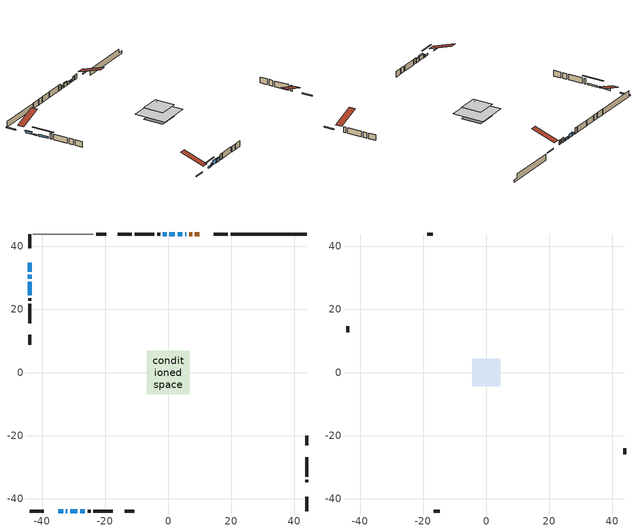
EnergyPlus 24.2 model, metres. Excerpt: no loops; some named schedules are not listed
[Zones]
conditioned space
 floor othersidecoefficients (Floor1 construction): -2.79,-2.79 -2.79,2.79 2.79,2.79 2.79,-2.79 z1.68
 floor adiabatic (AdiabaticFloorConstruction): -6.86,-6.86 -6.86,6.86 6.86,6.86 6.86,-6.86 z1.68
 floor foundation (Slab1 construction): -4.36,-4.36 -4.36,4.36 4.36,4.36 4.36,-4.36 z-0.91
 wall outside (RimJoist1 construction): 18.93,43.94 14.42,43.94 / -43.94,-43.94 -39.42,-43.94 / -43.94,43.94 -43.94,39.42 / 43.94,-43.94 43.94,-39.42 z1.68:1.98
 wall outside (AdiabaticWallConstruction 1): 9.83,43.94 8.48,43.94 z1.68:3.71
 wall outside (AdiabaticWallConstruction): 5.71,43.94 5.32,43.94 / -32.46,-43.94 -32.07,-43.94 z1.68:2.9; -43.94,34.84 -43.94,31.94 / -0.54,43.94 -1.68,43.94 z1.68:2.54; -43.94,31.01 -43.94,29.79 z1.68:1.93; -34.84,-43.94 -33.39,-43.94 / -43.94,28.86 -43.94,24.52 z1.68:2.37; 4.39,43.94 2.99,43.94 z1.68:2.44; 2.07,43.94 0.39,43.94 / -27.93,-43.94 -26.48,-43.94 z1.68:3.18; -31.14,-43.94 -28.85,-43.94 z1.68:3.41
 wall outside (Wall1 construction): -2.61,43.94 -3.5,43.94 / -25.55,-43.94 -24.66,-43.94 / -43.94,23.59 -43.94,22.7 / 43.94,-34.84 43.94,-33.94 z1.68:4.12
 wall outside (Wall2 construction): -4.43,43.94 -10.63,43.94 / -23.73,-43.94 -17.53,-43.94 / -43.94,21.77 -43.94,15.57 / 43.94,-33.02 43.94,-26.82 z1.68:4.12
 wall outside (Wall6 construction): -19.65,43.94 -22.81,43.94 / -13.87,-43.94 -10.71,-43.94 / -43.94,11.91 -43.94,8.75 / 43.94,-23.15 43.94,-20 z1.68:4.12
 wall foundation (FoundationWall1 construction): 19.86,43.94,-0.91 19.86,43.94,1.68 41.53,43.94,1.68 41.53,43.94,0.03 43.94,43.94,0.03 43.94,43.94,-0.91
 wall othersidecoefficients (AdiabaticWallConstruction 1): 7.55,43.94 6.64,43.94 z1.68:3.71
 wall othersidecoefficients (Wall3 construction): -11.56,43.94 -15.98,43.94 z1.68:4.12
 wall adiabatic (Wall7 construction): -23.74,43.94 -43.01,43.94 z1.68:4.12
 window (WindowConstruction 7): 5.71,43.94 5.32,43.94 z1.68:2.9
 window (WindowConstruction 5): -43.94,34.84 -43.94,31.94 z1.68:2.54
 window (WindowConstruction 6): -43.94,31.01 -43.94,29.79 z1.68:1.93
 window (WindowConstruction 9): -34.84,-43.94 -33.39,-43.94 z1.68:2.37
 window (WindowConstruction 10): -43.94,28.86 -43.94,24.52 z1.68:2.37
 window (WindowConstruction 8): -32.46,-43.94 -32.07,-43.94 z1.68:2.9
 window (WindowConstruction): 4.39,43.94 3,43.94 z1.68:2.44
 window (WindowConstruction 1): 2.07,43.94 0.39,43.94 z1.68:3.18
 window (WindowConstruction 2): -0.54,43.94 -1.68,43.94 z1.68:2.54
 window (WindowConstruction 3): -31.14,-43.94 -28.85,-43.94 z1.68:3.41
 window (WindowConstruction 4): -27.92,-43.94 -26.48,-43.94 z1.68:3.18
 door (Door): 9.83,43.94 8.48,43.94 z1.68:3.71
 door inside (Door 1): 7.55,43.94 6.64,43.94 z1.68:3.71
 ceiling adiabatic (AdiabaticFloorConstruction): 6.86,-6.86 6.86,6.86 -6.86,6.86 -6.86,-6.86 z1.68
attic - vented
 floor to conditioned space (Floor2 construction Reversed): -4.43,-4.43 -4.43,4.43 4.43,4.43 4.43,-4.43 z4.12
 floor to conditioned space (Floor3 construction Reversed): -2.95,-2.95 -2.95,2.95 2.95,2.95 2.95,-2.95 z4.12
 wall outside (Wall4 construction): -16.91,43.94 -18.72,43.94 / -16.6,-43.94 -14.8,-43.94 / -43.94,14.65 -43.94,12.84 / 43.94,-25.89 43.94,-24.08 z1.68:4.12
 roof outside (Roof1 construction): 10.76,43.94,4.12 10.76,33.58,7.57 13.49,33.58,7.57 13.49,43.94,4.12; -35.76,-43.94,4.12 -35.76,-33.58,7.57 -38.49,-33.58,7.57 -38.49,-43.94,4.12; -43.94,35.76,4.12 -33.58,35.76,7.57 -33.58,38.49,7.57 -43.94,38.49,4.12; 43.94,-35.76,4.12 33.58,-35.76,7.57 33.58,-38.49,7.57 43.94,-38.49,4.12
shading: -43.94,31.74 -43.94,35.04 -44.35,35.04 -44.35,31.74 z2.74; -43.94,29.59 -43.94,31.21 -44.35,31.21 -44.35,29.59 z2.13; -30.75,-43.94 -37.47,-43.94 -37.47,-44.35 -30.75,-44.35 z5.01; -43.94,21.88 -43.94,31.5 -44.35,31.5 -44.35,21.88 z5.01; 2.79,43.94 4.59,43.94 4.59,44.35 2.79,44.35 z2.64; 0.19,43.94 2.27,43.94 2.27,44.35 0.19,44.35 z3.38; -1.88,43.94 -0.34,43.94 -0.34,44.35 -1.88,44.35 z2.74; -28.65,-43.94 -31.34,-43.94 -31.34,-44.35 -28.65,-44.35 z3.61; -26.28,-43.94 -28.13,-43.94 -28.13,-44.35 -26.28,-44.35 z3.38
[Building]
Building 1: Terrain=Suburbs
[Site:Location]
Edmonton Intl AP_AB: Latitude {deg}=53.31; Longitude {deg}=-113.58; Time Zone {hr}=-7; Elevation {m}=723; Keep Site Location Information=Yes
[Site:GroundTemperature:Shallow]
-1.56185, -3.61833, -3.78302, -2.80711, 1.11059, 5.01004, 8.39065, 10.5322, 10.7141, 8.97234, 5.67794, 1.89811
[Site:WaterMainsTemperature]
Calculation Method=Schedule; Temperature Schedule=mains temperature schedule
[Material] Roughness=Rough; Thermal Absorptance=0.9
Name | Thickness {m} | Conductivity {W/m-K} | Density {kg/m3} | Specific Heat {J/kg-K} | Solar Absorptance | Visible Absorptance
asphalt or fiberglass shingles | 0.00635 | 0.162714 | 1121.4 | 1465.45 | 0.4 | 0.4
ceiling loosefill ins | 0.169333 | 0.0480833 | 16.02 | 1046.75 | 0.7 | 0.7
ceiling stud and cavity | 0.1397 | 0.094449 | 65.682 | 1177.47 | 0.7 | 0.7
ceiling stud and cavity 1 | 0.1397 | 0.0957022 | 65.682 | 1177.47 | 0.7 | 0.7
concrete 4.0 in. | 0.1016 | 1.803125 | 2242.8 | 837.4 | 0.7 | 0.7
concrete 8.0 in. | 0.2032 | 1.803125 | 2242.8 | 837.4 | 0.7 | 0.7
door material | 0.04445 | 0.053851 | 512.64 | 1214.23 | 0.7 | 0.7
door material 1 | 0.04445 | 0.060037 | 512.64 | 1214.23 | 0.7 | 0.7
exterior vertical ins | 0.0436689 | 0.029427 | 32.04 | 1214.23 | 0.7 | 0.7
floor covering | 0.0127 | 0.0433444 | 54.468 | 1339.84 | 0.6 | 0.6
floor rigid ins; wall rigid ins | 0.051816 | 0.029427 | 32.04 | 1214.23 | 0.7 | 0.7
floor rigid ins 1; wall rigid ins 2 | 0.512978 | 0.029427 | 32.04 | 1214.23 | 0.7 | 0.7
floor stud and cavity | 0.1397 | 0.112552 | 92.3553 | 1139.71 | 0.7 | 0.7
floor stud and cavity 1 | 0.1397 | 1.75129 | 37.0049 | 1207.88 | 0.7 | 0.7
furniture material conditioned space 1 | 0.1524 | 0.115458 | 640.8 | 1214.23 | 0.6 | 0.6
gypsum board | 0.0127 | 0.160291 | 801 | 837.4 | 0.6 | 0.6
gypsum board 1 | 0.0127 | 0.160291 | 801 | 837.4 | 0.7 | 0.7
osb sheathing 0.5 in. | 0.0127 | 0.115458 | 512.64 | 1214.23 | 0.7 | 0.7
osb sheathing 0.75 in. | 0.01905 | 0.115458 | 512.64 | 1214.23 | 0.7 | 0.7
osb sheathing 2.0 in. | 0.0508 | 0.115458 | 512.64 | 1214.23 | 0.7 | 0.7
rim joist stud and cavity | 0.0508 | 0.0315101 | 125.044 | 1163.47 | 0.6 | 0.6
wall rigid ins 1 | 0.051816 | 0.029427 | 32.04 | 1214.23 | 0.4 | 0.4
wall stud and cavity | 0.1397 | 0.333365 | 139.0536 | 1170.24 | 0.7 | 0.7
wall stud and cavity 1 | 0.1397 | 0.260987 | 139.0536 | 1170.24 | 0.7 | 0.7
wall stud and cavity 2 | 0.1397 | 0.324443 | 139.0536 | 1170.24 | 0.7 | 0.7
wall stud and cavity 3 | 0.0889 | 6.1454 | 50.32683 | 1063.81 | 0.6 | 0.6
wall stud and cavity 4 | 0.1397 | 0.105997 | 139.0536 | 1170.24 | 0.7 | 0.7
wall stud and cavity 5 | 0.1397 | 0.200077 | 139.0536 | 1170.24 | 0.7 | 0.7
wall stud and cavity 6 | 0.0889 | 0.380278 | 52.3479 | 1209.89 | 0.7 | 0.7
wall stud and cavity 7 | 0.0889 | 0.391764 | 83.0341 | 1211.67 | 0.7 | 0.7
wood siding | 0.0254 | 0.102417 | 544.68 | 1172.36 | 0.4 | 0.4
wood siding 1 | 0.00254 | 0.102417 | 544.68 | 1172.36 | 0.4 | 0.4
wood siding 2; wood siding 3; wood siding 4 | 0.0254 | 0.102417 | 544.68 | 1172.36 | 0.7 | 0.7
[WindowMaterial:SimpleGlazingSystem]
Name | U-Factor {W/m2-K} | Solar Heat Gain Coefficient
WindowMaterial | 3.304596 | 0.64
WindowMaterial 1 | 3.30346 | 0.65
WindowMaterial 2 | 3.27223 | 0.57
WindowMaterial 3 | 3.27734 | 0.62
WindowMaterial 4 | 3.27734 | 0.63
WindowMaterial 5 | 3.2745 | 0.58
WindowMaterial 6 | 3.324469 | 0.49
WindowMaterial 7 | 3.30687 | 0.59
WindowMaterial 8 | 3.27734 | 0.53
[Construction]
AdiabaticFloorConstruction: floor stud and cavity 1, floor rigid ins 1, osb sheathing 0.75 in., floor covering
AdiabaticWallConstruction: wood siding 3, wall rigid ins 2, wall stud and cavity 6, gypsum board
AdiabaticWallConstruction 1: wood siding 4, wall rigid ins 2, wall stud and cavity 6, gypsum board
Door: door material
Door 1: door material 1
Floor1 construction: floor stud and cavity, floor rigid ins, osb sheathing 0.75 in., floor covering
Floor2 construction Reversed: gypsum board, ceiling stud and cavity, ceiling loosefill ins
Floor3 construction Reversed: gypsum board, ceiling stud and cavity 1, ceiling loosefill ins
FoundationWall1 construction: concrete 8.0 in., gypsum board 1
furniture construction conditioned space 1: furniture material conditioned space 1
PartitionWallConstruction: gypsum board, wall stud and cavity 7, gypsum board
RimJoist1 construction: wood siding 2, osb sheathing 2.0 in., rim joist stud and cavity
Roof1 construction: asphalt or fiberglass shingles
Slab1 construction: concrete 4.0 in.
Wall1 construction: wood siding, wall rigid ins, osb sheathing 0.5 in., wall stud and cavity, gypsum board
Wall2 construction: wood siding, wall rigid ins, osb sheathing 0.5 in., wall stud and cavity 1, gypsum board
Wall3 construction: wall rigid ins 1, osb sheathing 0.5 in., wall stud and cavity 2, gypsum board
Wall4 construction: wood siding 1, wall stud and cavity 3
Wall6 construction: wood siding, osb sheathing 0.5 in., wall stud and cavity 4, gypsum board
Wall7 construction: wall rigid ins 1, osb sheathing 0.5 in., wall stud and cavity 5, gypsum board
WindowConstruction: WindowMaterial
WindowConstruction 1: WindowMaterial 1
WindowConstruction 10; WindowConstruction 9: WindowMaterial 8
WindowConstruction 2: WindowMaterial 2
WindowConstruction 3: WindowMaterial 3
WindowConstruction 4: WindowMaterial 4
WindowConstruction 5: WindowMaterial 5
WindowConstruction 6: WindowMaterial 6
WindowConstruction 7; WindowConstruction 8: WindowMaterial 7
[Zone] Multiplier=1; Part of Total Floor Area=Yes
Name | Volume {m3}
attic - vented | 63.654
conditioned space | 499.6
[Space]
Name | Zone | Volume {m3}
attic - vented 1 | attic - vented | 63.654
conditioned space 1 | conditioned space | 499.6
[ZoneInfiltration:EffectiveLeakageArea]
infil attic - vented 1: Zone or Space=attic - vented 1; Schedule=Always On Discrete; Effective Air Leakage Area {cm2}=3944.7; Stack Coefficient=0.000409488; Wind Coefficient=1.36723e-05
[ZoneMixing]
whole house fan mix: Zone or Space=attic - vented; Schedule=Always On Continuous; Design Flow Rate Calculation Method=Flow/Zone; Design Flow Rate {m3/s}=0; Source Zone or Space=conditioned space
[SurfaceProperty:OtherSideCoefficients]
other non-freezing space: Combined Convective/Radiative Film Coefficient {W/m2-K}=8.35; Constant Temperature Coefficient=1; External Dry-Bulb Temperature Coefficient=0; Ground Temperature Coefficient=0; Wind Speed Coefficient=0; Zone Air Temperature Coefficient=0; Constant Temperature Schedule=other non-freezing space; Previous Other Side Temperature Coefficient=0
[SurfaceProperty:ExposedFoundationPerimeter]
Slab1: Exposed Perimeter Calculation Method=TotalExposedPerimeter; Total Exposed Perimeter {m}=24.076
[InternalMass] Zone or ZoneList=conditioned space; Space or SpaceList=conditioned space 1
Name | Construction | Surface Area {m2}
furniture mass conditioned space 1 | furniture construction conditioned space 1 | 118.276
partition wall mass | PartitionWallConstruction | 295.69
[Lights]
interior lighting: Zone or ZoneList or Space or SpaceList=conditioned space 1; Schedule=interior lighting schedule; Design Level Calculation Method=LightingLevel; Lighting Level {W}=343.2; Return Air Fraction=0; Fraction Radiant=0.6; Fraction Visible=0.2; Fraction Replaceable=1
[People]
occupants: Zone or ZoneList or Space or SpaceList=conditioned space 1; Number of People Schedule=occupants schedule; Number of People Calculation Method=People; Number of People=3; Fraction Radiant=0.314171; Sensible Heat Fraction=0.56303; Activity Level Schedule=occupants activity schedule; Carbon Dioxide Generation Rate {m3/s-W}=0; Enable ASHRAE 55 Comfort Warnings=No; Mean Radiant Temperature Calculation Type=EnclosureAveraged
[ElectricEquipment] Zone or ZoneList or Space or SpaceList=conditioned space 1; Design Level Calculation Method=EquipmentLevel
Name | Schedule | Design Level {W} | Fraction Latent | Fraction Radiant | Fraction Lost
clothes dryer | clothes dryer schedule | 140.772 | 0.015 | 0.081 | 0.85
clothes washer | clothes washer schedule | 32.1985 | 0.03 | 0.162 | 0.7
cooking range | cooking range schedule | 208.969 | 0.08 | 0.432 | 0.2
dishwasher | dishwasher schedule | 66.8632 | 0.3 | 0.18 | 0.4
fridge | fridge schedule | 72.9452 | 0 | 0.6 | 0
mech vent bath fan 0 | mech vent bath fan 0 schedule | 50.2 | 0 | 0 | 1
mech vent bath fan 1 | mech vent bath fan 1 schedule | 50.2 | 0 | 0 | 1
mech vent bath fan 2 | mech vent bath fan 2 schedule | 50.2 | 0 | 0 | 1
mech vent house fan | mech vent house fan schedule | 0 | 0 | 0 | 1
mech vent house fan cfis | mech vent house fan cfis schedule | 0 | 0 | 0 | 0
misc plug loads | misc plug loads schedule | 494.7 | 0.045 | 0.513 | 0.1
whole house fan | Always On Discrete | 0 | 0 | 0 | 1
[OtherEquipment] Zone or ZoneList or Space or SpaceList=conditioned space 1; Design Level Calculation Method=EquipmentLevel
Name | Fuel Type | Schedule | Design Level {W} | Fraction Latent | Fraction Radiant | Fraction Lost
clothes dryer 1 | Electricity | clothes dryer schedule | 0 | 0.015 | 0.081 | 0.85
cooking range 1 | Electricity | cooking range schedule | 0 | 0.08 | 0.432 | 0.2
general water use latent | None | general water use schedule | 59.3978 | 1 | 0 | 0
general water use sensible | None | general water use schedule | -58.539 | 0 | 0.6 | 0
mech vent house fan latent load | None | Always On Discrete | 0 | 1 | 0 | 0
mech vent house fan sensible load | None | Always On Discrete | 0 | 0 | 0 | 0
water heater energy adjustment1 | NaturalGas | Always On Discrete | 0.01 | 0 | 0 | 1
[ZoneInfiltration:DesignFlowRate] Zone or ZoneList or Space or SpaceList=conditioned space 1; Schedule=Always On Discrete; Design Flow Rate Calculation Method=Flow/Zone; Design Flow Rate {m3/s}=0
infil flow; natural vent flow; whole house fan flow
[AvailabilityManager:Scheduled]
furnace airloop Availability Manager: Schedule=Always On Discrete
[Foundation:Kiva]
Foundation Kiva 1: Initial Indoor Air Temperature {C}=18; Wall Height Above Grade {m}=1.68; Wall Depth Below Slab {m}=0.2032; Custom Block Material Name 1=exterior vertical ins; Custom Block Depth 1 {m}=2.59001; Custom Block X Position 1 {m}=0.2159; Custom Block Z Position 1 {m}=0
[Foundation:Kiva:Settings]
Soil Conductivity {W/m-K}=0.849921; Soil Density {kg/m3}=1842.3; Soil Specific Heat {J/kg-K}=418.7; Ground Solar Absorptivity=0.9; Ground Thermal Absorptivity=0.9; Ground Surface Roughness {m}=0.03; Far-Field Width {m}=40; Deep-Ground Boundary Condition=ZeroFlux; Deep-Ground Depth {m}=40; Minimum Cell Dimension {m}=0.2; Maximum Cell Growth Coefficient=3; Simulation Timestep=Timestep
[Exterior:Lights]
exterior lighting: Schedule=exterior lighting schedule; Design Level {W}=75.6
[EnergyManagementSystem:GlobalVariable]
furnace_airloop_Fan_RTF
infil_program_Qfan
infil_program_Qinf
natural_vent_program_Qnv
natural_vent_program_Qwhf
[EnergyManagementSystem:Sensor]
Name | Output:Variable or Output:Meter Index Key | Output:Variable or Output:Meter
airflow_gain | infil flow | Infiltration Sensible Heat Gain Energy
airflow_gain_1 | natural vent flow | Infiltration Sensible Heat Gain Energy
airflow_gain_2 | whole house fan flow | Infiltration Sensible Heat Gain Energy
airflow_loss | infil flow | Infiltration Sensible Heat Loss Energy
airflow_loss_1 | natural vent flow | Infiltration Sensible Heat Loss Energy
airflow_loss_2 | whole house fan flow | Infiltration Sensible Heat Loss Energy
clg_load_cond |  | Cooling:EnergyTransfer:Zone:CONDITIONED SPACE
clg_sp_s; clg_sp_s_1 | cooling setpoint | Schedule Value
clothes_dryer_exhaust_0_sch_s | clothes dryer exhaust 0 schedule | Schedule Value
cool_season | cooling season schedule | Schedule Value
htg_load_cond |  | Heating:EnergyTransfer:Zone:CONDITIONED SPACE
htg_sp_s; htg_sp_s_1 | heating setpoint | Schedule Value
ig_ee_conv | clothes dryer | Electric Equipment Convective Heating Energy
ig_ee_conv_2 | cooking range | Electric Equipment Convective Heating Energy
ig_ee_conv_4 | fridge | Electric Equipment Convective Heating Energy
ig_ee_conv_5 | misc plug loads | Electric Equipment Convective Heating Energy
ig_ee_conv_6 | whole house fan | Electric Equipment Convective Heating Energy
ig_ee_rad | clothes dryer | Electric Equipment Radiant Heating Energy
ig_ee_rad_2 | cooking range | Electric Equipment Radiant Heating Energy
ig_ee_rad_4 | fridge | Electric Equipment Radiant Heating Energy
ig_ee_rad_5 | misc plug loads | Electric Equipment Radiant Heating Energy
ig_ee_rad_6 | whole house fan | Electric Equipment Radiant Heating Energy
ig_lgt_conv | interior lighting | Lights Convective Heating Energy
ig_lgt_rad | interior lighting | Lights Radiant Heating Energy
ig_lgt_vis | interior lighting | Lights Visible Radiation Heating Energy
ig_oe_conv | clothes dryer 1 | Other Equipment Convective Heating Energy
ig_oe_conv_1 | cooking range 1 | Other Equipment Convective Heating Energy
ig_oe_conv_2 | general water use latent | Other Equipment Convective Heating Energy
ig_oe_conv_3 | general water use sensible | Other Equipment Convective Heating Energy
ig_oe_conv_4 | water heater energy adjustment1 | Other Equipment Convective Heating Energy
ig_oe_rad | clothes dryer 1 | Other Equipment Radiant Heating Energy
ig_oe_rad_1 | cooking range 1 | Other Equipment Radiant Heating Energy
ig_oe_rad_2 | general water use latent | Other Equipment Radiant Heating Energy
ig_oe_rad_3 | general water use sensible | Other Equipment Radiant Heating Energy
ig_oe_rad_4 | water heater energy adjustment1 | Other Equipment Radiant Heating Energy
ig_ppl_conv | occupants | People Convective Heating Energy
ig_ppl_rad | occupants | People Radiant Heating Energy
im_conv | furniture mass conditioned space 1 | Surface Inside Face Convection Heat Gain Energy
im_conv_1 | partition wall mass | Surface Inside Face Convection Heat Gain Energy
im_ig | furniture mass conditioned space 1 | Surface Inside Face Internal Gains Radiation Heat Gain Energy
im_ig_1 | partition wall mass | Surface Inside Face Internal Gains Radiation Heat Gain Energy
im_lgt | furniture mass conditioned space 1 | Surface Inside Face Lights Radiation Heat Gain Energy
im_lgt_1 | partition wall mass | Surface Inside Face Lights Radiation Heat Gain Energy
im_sol | furniture mass conditioned space 1 | Surface Inside Face Solar Radiation Heat Gain Energy
im_sol_1 | partition wall mass | Surface Inside Face Solar Radiation Heat Gain Energy
im_surf | furniture mass conditioned space 1 | Surface Inside Face Net Surface Thermal Radiation Heat Gain Energy
im_surf_1 | partition wall mass | Surface Inside Face Net Surface Thermal Radiation Heat Gain Energy
mech_vent_bath_fan_0_sch_s | mech vent bath fan 0 schedule | Schedule Value
mech_vent_bath_fan_1_sch_s | mech vent bath fan 1 schedule | Schedule Value
mech_vent_bath_fan_2_sch_s | mech vent bath fan 2 schedule | Schedule Value
mv_conv | mech vent bath fan 0 | Electric Equipment Convective Heating Energy
mv_conv_1 | mech vent bath fan 1 | Electric Equipment Convective Heating Energy
mv_conv_2 | mech vent bath fan 2 | Electric Equipment Convective Heating Energy
mv_conv_3 | mech vent house fan | Electric Equipment Convective Heating Energy
mv_conv_4 | mech vent house fan cfis | Electric Equipment Convective Heating Energy
mv_conv_5 | mech vent house fan latent load | Other Equipment Convective Heating Energy
mv_conv_6 | mech vent house fan sensible load | Other Equipment Convective Heating Energy
mv_rad | mech vent bath fan 0 | Electric Equipment Radiant Heating Energy
mv_rad_1 | mech vent bath fan 1 | Electric Equipment Radiant Heating Energy
mv_rad_2 | mech vent bath fan 2 | Electric Equipment Radiant Heating Energy
mv_rad_3 | mech vent house fan | Electric Equipment Radiant Heating Energy
mv_rad_4 | mech vent house fan cfis | Electric Equipment Radiant Heating Energy
mv_rad_5 | mech vent house fan latent load | Other Equipment Radiant Heating Energy
mv_rad_6 | mech vent house fan sensible load | Other Equipment Radiant Heating Energy
natural_vent_s | natural vent schedule | Schedule Value
oa_temp |  | Site Outdoor Air Drybulb Temperature
out_pb_s |  | Site Outdoor Air Barometric Pressure
out_wt_s |  | Site Outdoor Air Humidity Ratio
site_vw_s |  | Site Wind Speed
ss_back_out | Window1 | Surface Window Shortwave from Zone Back Out Window Heat Transfer Rate
ss_back_out_1 | Window10 | Surface Window Shortwave from Zone Back Out Window Heat Transfer Rate
ss_back_out_10 | Window9 | Surface Window Shortwave from Zone Back Out Window Heat Transfer Rate
ss_back_out_2 | Window11 | Surface Window Shortwave from Zone Back Out Window Heat Transfer Rate
ss_back_out_3 | Window13 | Surface Window Shortwave from Zone Back Out Window Heat Transfer Rate
ss_back_out_4 | Window14 | Surface Window Shortwave from Zone Back Out Window Heat Transfer Rate
ss_back_out_5 | Window2 | Surface Window Shortwave from Zone Back Out Window Heat Transfer Rate
ss_back_out_6 | Window3 | Surface Window Shortwave from Zone Back Out Window Heat Transfer Rate
ss_back_out_7 | Window4 | Surface Window Shortwave from Zone Back Out Window Heat Transfer Rate
ss_back_out_8 | Window6 | Surface Window Shortwave from Zone Back Out Window Heat Transfer Rate
ss_back_out_9 | Window7 | Surface Window Shortwave from Zone Back Out Window Heat Transfer Rate
ss_conv | Door1 | Surface Inside Face Convection Heat Gain Energy
ss_conv_1 | Door3 | Surface Inside Face Convection Heat Gain Energy
ss_conv_10 | Window6 | Surface Inside Face Convection Heat Gain Energy
ss_conv_11 | Window7 | Surface Inside Face Convection Heat Gain Energy
ss_conv_12 | Window9 | Surface Inside Face Convection Heat Gain Energy
ss_conv_2 | Window1 | Surface Inside Face Convection Heat Gain Energy
ss_conv_3 | Window10 | Surface Inside Face Convection Heat Gain Energy
ss_conv_4 | Window11 | Surface Inside Face Convection Heat Gain Energy
ss_conv_5 | Window13 | Surface Inside Face Convection Heat Gain Energy
ss_conv_6 | Window14 | Surface Inside Face Convection Heat Gain Energy
ss_conv_7 | Window2 | Surface Inside Face Convection Heat Gain Energy
ss_conv_8 | Window3 | Surface Inside Face Convection Heat Gain Energy
ss_conv_9 | Window4 | Surface Inside Face Convection Heat Gain Energy
ss_ig | Door1 | Surface Inside Face Internal Gains Radiation Heat Gain Energy
ss_ig_1 | Door3 | Surface Inside Face Internal Gains Radiation Heat Gain Energy
ss_ig_10 | Window6 | Surface Inside Face Internal Gains Radiation Heat Gain Energy
ss_ig_11 | Window7 | Surface Inside Face Internal Gains Radiation Heat Gain Energy
ss_ig_12 | Window9 | Surface Inside Face Internal Gains Radiation Heat Gain Energy
ss_ig_2 | Window1 | Surface Inside Face Internal Gains Radiation Heat Gain Energy
ss_ig_3 | Window10 | Surface Inside Face Internal Gains Radiation Heat Gain Energy
ss_ig_4 | Window11 | Surface Inside Face Internal Gains Radiation Heat Gain Energy
ss_ig_5 | Window13 | Surface Inside Face Internal Gains Radiation Heat Gain Energy
ss_ig_6 | Window14 | Surface Inside Face Internal Gains Radiation Heat Gain Energy
ss_ig_7 | Window2 | Surface Inside Face Internal Gains Radiation Heat Gain Energy
ss_ig_8 | Window3 | Surface Inside Face Internal Gains Radiation Heat Gain Energy
ss_ig_9 | Window4 | Surface Inside Face Internal Gains Radiation Heat Gain Energy
ss_lgt | Door1 | Surface Inside Face Lights Radiation Heat Gain Energy
ss_lgt_1 | Door3 | Surface Inside Face Lights Radiation Heat Gain Energy
ss_sol | Door1 | Surface Inside Face Solar Radiation Heat Gain Energy
ss_sol_1 | Door3 | Surface Inside Face Solar Radiation Heat Gain Energy
ss_surf | Door1 | Surface Inside Face Net Surface Thermal Radiation Heat Gain Energy
ss_surf_1 | Door3 | Surface Inside Face Net Surface Thermal Radiation Heat Gain Energy
ss_surf_10 | Window6 | Surface Inside Face Net Surface Thermal Radiation Heat Gain Energy
ss_surf_11 | Window7 | Surface Inside Face Net Surface Thermal Radiation Heat Gain Energy
ss_surf_12 | Window9 | Surface Inside Face Net Surface Thermal Radiation Heat Gain Energy
ss_surf_2 | Window1 | Surface Inside Face Net Surface Thermal Radiation Heat Gain Energy
ss_surf_3 | Window10 | Surface Inside Face Net Surface Thermal Radiation Heat Gain Energy
ss_surf_4 | Window11 | Surface Inside Face Net Surface Thermal Radiation Heat Gain Energy
ss_surf_5 | Window13 | Surface Inside Face Net Surface Thermal Radiation Heat Gain Energy
ss_surf_6 | Window14 | Surface Inside Face Net Surface Thermal Radiation Heat Gain Energy
ss_surf_7 | Window2 | Surface Inside Face Net Surface Thermal Radiation Heat Gain Energy
ss_surf_8 | Window3 | Surface Inside Face Net Surface Thermal Radiation Heat Gain Energy
ss_surf_9 | Window4 | Surface Inside Face Net Surface Thermal Radiation Heat Gain Energy
ss_trans_in | Window1 | Surface Window Transmitted Solar Radiation Rate
ss_trans_in_1 | Window10 | Surface Window Transmitted Solar Radiation Rate
ss_trans_in_10 | Window9 | Surface Window Transmitted Solar Radiation Rate
ss_trans_in_2 | Window11 | Surface Window Transmitted Solar Radiation Rate
ss_trans_in_3 | Window13 | Surface Window Transmitted Solar Radiation Rate
ss_trans_in_4 | Window14 | Surface Window Transmitted Solar Radiation Rate
ss_trans_in_5 | Window2 | Surface Window Transmitted Solar Radiation Rate
ss_trans_in_6 | Window3 | Surface Window Transmitted Solar Radiation Rate
ss_trans_in_7 | Window4 | Surface Window Transmitted Solar Radiation Rate
ss_trans_in_8 | Window6 | Surface Window Transmitted Solar Radiation Rate
